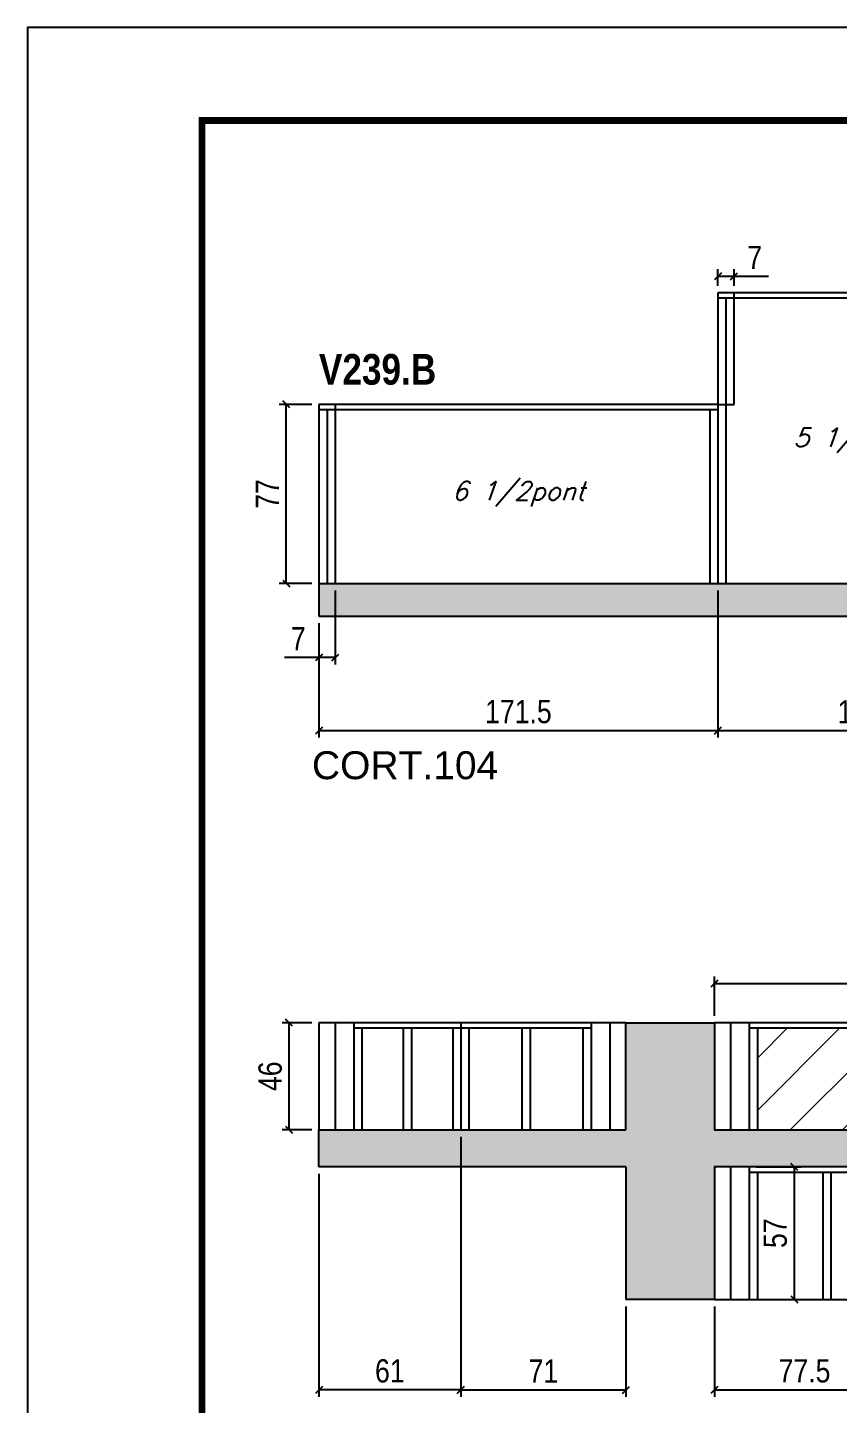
# Model space of a CAD drawing. Extents: x 2603 to 22413, y 1253 to 30260.
# Drawn here: x 2603 to 2951, y 14346 to 14938 of the extents above; entities that cross this region are included whole.
import ezdxf

# ---------------------------------------------------------------- set-up
doc = ezdxf.new("R2010")
doc.units = 0
doc.linetypes.add('DASHED', pattern=[0.75, 0.5, -0.25])
doc.linetypes.add('HIDDEN', pattern=[0.375, 0.25, -0.125])
for name, color, linetype in [('5', 5, 'Continuous'), ('COTA', 241, 'Continuous'), ('NOMENCLATURA', 7, 'Continuous'), ('Painéis', 200, 'Continuous'), ('SARR_2.2x7', 40, 'Continuous'), ('SARR_3.5x7', 81, 'Continuous'), ('texto', 7, 'Continuous')]:
    doc.layers.add(name, color=color, linetype=linetype)
for name, color, linetype, lineweight in [('Folhas', 255, 'Continuous', 9), ('Hachura', 251, 'Continuous', 9), ('SARRAFO DE PRESSAO', 251, 'DASHED', 9)]:
    doc.layers.add(name, color=color, linetype=linetype, lineweight=lineweight)
doc.layers.add('Laje_Perimetro', color=7, linetype='Continuous', plot=False)
doc.styles.add('COTA TECNICA', font='techl___.ttf', dxfattribs={"height": 10})
doc.styles.add('Romans', font='romans.shx')
doc.styles.get("Standard").update_dxf_attribs({"font": 'arial.ttf'})
doc.styles.add('TECNICA', font='techb___.ttf', dxfattribs={"height": 10})
doc.dimstyles.new('PAINEL', dxfattribs={"dimtxt": 10, "dimasz": 3, "dimexe": 3, "dimexo": 3, "dimgap": 3, "dimtad": 1, "dimdec": 1, "dimzin": 12, "dimdsep": 46, "dimtxsty": 'COTA TECNICA', "dimblk1": 'OBLIQUE', "dimblk2": 'OBLIQUE', "dimsah": 1, "dimcen": 0.9, "dimclrd": 4, "dimclre": 4, "dimclrt": 240, "dimadec": 1, "dimazin": 3, "dimtfac": 1, "dimtdec": 1, "dimtmove": 0, "dimatfit": 3, "dimfxl": 1, "dimtolj": 1, "dimtzin": 12, "dimarcsym": 0})
pattern_1 = [(50, (-126418.0314, -5371.0305), (5.46554007, -0.47817257), [0.5715, -6.2865]), (355, (-126418.0314, -5371.0305), (-1.05730264, 5.73170536), [0.4572, -5.02921753]), (100.4514447, (-126417.576, -5371.0704), (4.40823741, 5.25353256), [0.48570026, -5.34270734]), (46.1842, (-126418.0314, -5369.5065), (8.13237123, -1.26126984), [0.85725, -9.42975]), (96.6355576, (-126417.354, -5369.612), (7.122124, 7.42278374), [0.7285507, -8.01406824]), (351.184151, (-126418.031, -5369.5065), (7.122124, 7.42278374), [0.685799, -7.54379196]), (21, (-126417.2694, -5369.8875), (4.54843174, -3.06795595), [0.5715, -6.2865]), (326, (-126417.2694, -5369.8875), (1.85406085, 5.52563898), [0.4572, -5.0292]), (71.451445, (-126416.8904, -5370.143), (6.40249258, 2.45768307), [0.48570026, -5.34269813]), (37.5, (-126418.0314, -5371.0305), (0.092658098, 2.536651166), [0, -4.96824, 0, -5.1054, 0, -5.04825]), (7.5, (-126418.0314, -5371.0305), (2.004589875, 3.005417245), [0, -2.91084, 0, -4.85394, 0, -1.92405]), (327.5, (-126419.7307, -5371.0305), (4.067717855, -0.17186232), [0, -1.905, 0, -5.9436, 0, -7.8867]), (317.5, (-126420.4927, -5371.0305), (4.44387544, 0.76279473), [0, -2.4765, 0, -3.94716, 0, -5.6007])]

# ---------------------------------------------------------------- blocks, each defined once
blk = doc.blocks.new('9999999999')
at = {"layer": 'Folhas'}
blk.add_lwpolyline([(98138.98, 34190.21), (99623.98, 34190.21), (99623.98, 35240.21), (98138.98, 35240.21)], close=True, dxfattribs=at)
at = {"layer": 'Folhas', "color": 30, "const_width": 3}
blk.add_lwpolyline([(98213.98, 34230.21), (99583.98, 34230.21), (99583.98, 35200.21), (98213.98, 35200.21)], close=True, dxfattribs=at)
blk = doc.blocks.new('_Oblique')
at = {"color": 0, "linetype": 'ByBlock', "lineweight": -2}
blk.add_line((-0.5, -0.5), (0.5, 0.5), dxfattribs=at)
blk = doc.blocks.new('*D1865')
at = {"layer": 'COTA', "color": 4, "linetype": 'ByBlock', "lineweight": -2, "transparency": 16777216}
for p, q in [((2899.72, 14695.57), (2899.72, 14632.31)), ((2728.23, 14681.57), (2728.23, 14632.31)), ((2728.23, 14635.31), (2899.72, 14635.31))]:
    blk.add_line(p, q, dxfattribs=at)
at = {"layer": 'Defpoints', "color": 0, "linetype": 'ByBlock', "transparency": 16777216}
for p in [(2899.72, 14698.57), (2728.23, 14684.57), (2899.72, 14635.31)]:
    blk.add_point(p, dxfattribs=at)
at = {"layer": 'COTA', "color": 4, "linetype": 'ByBlock', "lineweight": -2, "transparency": 16777216, "xscale": 3, "yscale": 3, "zscale": 3, "rotation": 180}
blk.add_blockref('_Oblique', (2728.23, 14635.31), dxfattribs=at)
at = {"layer": 'COTA', "color": 4, "linetype": 'ByBlock', "lineweight": -2, "transparency": 16777216, "xscale": 3, "yscale": 3, "zscale": 3}
blk.add_blockref('_Oblique', (2899.72, 14635.31), dxfattribs=at)
at = {"layer": 'COTA', "color": 240, "linetype": 'ByBlock', "transparency": 16777216, "insert": (2813.98, 14643.42), "char_height": 10, "attachment_point": 5, "style": 'COTA TECNICA'}
blk.add_mtext('\\A1;171.5', dxfattribs=at)
blk = doc.blocks.new('*D1866')
at = {"layer": 'COTA', "color": 4, "linetype": 'ByBlock', "lineweight": -2, "transparency": 16777216}
for p, q in [((2899.72, 14695.57), (2899.72, 14632.31)), ((3021.72, 14695.57), (3021.72, 14632.31)), ((2899.72, 14635.31), (3021.72, 14635.31))]:
    blk.add_line(p, q, dxfattribs=at)
at = {"layer": 'Defpoints', "color": 0, "linetype": 'ByBlock', "transparency": 16777216}
for p in [(2899.72, 14698.57), (3021.72, 14698.57), (3021.72, 14635.31)]:
    blk.add_point(p, dxfattribs=at)
at = {"layer": 'COTA', "color": 4, "linetype": 'ByBlock', "lineweight": -2, "transparency": 16777216, "xscale": 3, "yscale": 3, "zscale": 3, "rotation": 180}
blk.add_blockref('_Oblique', (2899.72, 14635.31), dxfattribs=at)
at = {"layer": 'COTA', "color": 4, "linetype": 'ByBlock', "lineweight": -2, "transparency": 16777216, "xscale": 3, "yscale": 3, "zscale": 3}
blk.add_blockref('_Oblique', (3021.72, 14635.31), dxfattribs=at)
at = {"layer": 'COTA', "color": 240, "linetype": 'ByBlock', "transparency": 16777216, "insert": (2960.72, 14643.37), "char_height": 10, "attachment_point": 5, "style": 'COTA TECNICA'}
blk.add_mtext('\\A1;122', dxfattribs=at)
blk = doc.blocks.new('*D1870')
at = {"layer": 'COTA', "color": 4, "linetype": 'ByBlock', "lineweight": -2, "transparency": 16777216}
for p, q in [((2725.23, 14775.57), (2711.16, 14775.57)), ((2714.16, 14698.57), (2714.16, 14775.57)), ((2725.23, 14698.57), (2711.16, 14698.57))]:
    blk.add_line(p, q, dxfattribs=at)
at = {"layer": 'Defpoints', "color": 0, "linetype": 'ByBlock', "transparency": 16777216}
for p in [(2714.16, 14775.57), (2728.23, 14775.57), (2728.23, 14698.57)]:
    blk.add_point(p, dxfattribs=at)
at = {"layer": 'COTA', "color": 4, "linetype": 'ByBlock', "lineweight": -2, "transparency": 16777216, "xscale": 3, "yscale": 3, "zscale": 3}
for p, rotation in [((2714.16, 14775.57), 90), ((2714.16, 14698.57), 270)]:
    blk.add_blockref('_Oblique', p, dxfattribs=dict(at, rotation=rotation))
at = {"layer": 'COTA', "color": 240, "linetype": 'ByBlock', "transparency": 16777216, "insert": (2706.09, 14737.07), "char_height": 10, "attachment_point": 5, "rotation": 90, "style": 'COTA TECNICA'}
blk.add_mtext('\\A1;77', dxfattribs=at)
blk = doc.blocks.new('*D1877')
at = {"layer": 'COTA', "color": 4, "linetype": 'ByBlock', "lineweight": -2, "transparency": 16777216}
for p, q in [((2789.23, 14460.62), (2789.23, 14348.75)), ((2860.23, 14387.62), (2860.23, 14348.75)), ((2789.23, 14351.75), (2860.23, 14351.75))]:
    blk.add_line(p, q, dxfattribs=at)
at = {"layer": 'Defpoints', "color": 0, "linetype": 'ByBlock', "transparency": 16777216}
for p in [(2789.23, 14463.62), (2860.23, 14390.62), (2860.23, 14351.75)]:
    blk.add_point(p, dxfattribs=at)
at = {"layer": 'COTA', "color": 4, "linetype": 'ByBlock', "lineweight": -2, "transparency": 16777216, "xscale": 3, "yscale": 3, "zscale": 3, "rotation": 180}
blk.add_blockref('_Oblique', (2789.23, 14351.75), dxfattribs=at)
at = {"layer": 'COTA', "color": 4, "linetype": 'ByBlock', "lineweight": -2, "transparency": 16777216, "xscale": 3, "yscale": 3, "zscale": 3}
blk.add_blockref('_Oblique', (2860.23, 14351.75), dxfattribs=at)
at = {"layer": 'COTA', "color": 240, "linetype": 'ByBlock', "transparency": 16777216, "insert": (2824.73, 14359.82), "char_height": 10, "attachment_point": 5, "style": 'COTA TECNICA'}
blk.add_mtext('\\A1;71', dxfattribs=at)
blk = doc.blocks.new('*D1878')
at = {"layer": 'COTA', "color": 4, "linetype": 'ByBlock', "lineweight": -2, "transparency": 16777216}
for p, q in [((2898.23, 14387.62), (2898.23, 14348.75)), ((2975.73, 14387.62), (2975.73, 14348.75)), ((2898.23, 14351.75), (2975.73, 14351.75))]:
    blk.add_line(p, q, dxfattribs=at)
at = {"layer": 'Defpoints', "color": 0, "linetype": 'ByBlock', "transparency": 16777216}
for p in [(2898.23, 14390.62), (2975.73, 14390.62), (2975.73, 14351.75)]:
    blk.add_point(p, dxfattribs=at)
at = {"layer": 'COTA', "color": 4, "linetype": 'ByBlock', "lineweight": -2, "transparency": 16777216, "xscale": 3, "yscale": 3, "zscale": 3, "rotation": 180}
blk.add_blockref('_Oblique', (2898.23, 14351.75), dxfattribs=at)
at = {"layer": 'COTA', "color": 4, "linetype": 'ByBlock', "lineweight": -2, "transparency": 16777216, "xscale": 3, "yscale": 3, "zscale": 3}
blk.add_blockref('_Oblique', (2975.73, 14351.75), dxfattribs=at)
at = {"layer": 'COTA', "color": 240, "linetype": 'ByBlock', "transparency": 16777216, "insert": (2936.98, 14359.86), "char_height": 10, "attachment_point": 5, "style": 'COTA TECNICA'}
blk.add_mtext('\\A1;77.5', dxfattribs=at)
blk = doc.blocks.new('*D345')
at = {"layer": 'COTA', "color": 4, "linetype": 'ByBlock', "lineweight": -2, "transparency": 16777216}
for p, q in [((2725.23, 14509.62), (2712.41, 14509.62)), ((2715.41, 14463.62), (2715.41, 14509.62)), ((2725.23, 14463.62), (2712.41, 14463.62))]:
    blk.add_line(p, q, dxfattribs=at)
at = {"layer": 'Defpoints', "color": 0, "linetype": 'ByBlock', "transparency": 16777216}
for p in [(2715.41, 14509.62), (2728.23, 14509.62), (2728.23, 14463.62)]:
    blk.add_point(p, dxfattribs=at)
at = {"layer": 'COTA', "color": 4, "linetype": 'ByBlock', "lineweight": -2, "transparency": 16777216, "xscale": 3, "yscale": 3, "zscale": 3}
for p, rotation in [((2715.41, 14509.62), 90), ((2715.41, 14463.62), 270)]:
    blk.add_blockref('_Oblique', p, dxfattribs=dict(at, rotation=rotation))
at = {"layer": 'COTA', "color": 240, "linetype": 'ByBlock', "transparency": 16777216, "insert": (2707.31, 14486.62), "char_height": 10, "attachment_point": 5, "rotation": 90, "style": 'COTA TECNICA'}
blk.add_mtext('\\A1;46', dxfattribs=at)
blk = doc.blocks.new('*D1854')
at = {"layer": 'COTA', "color": 4, "linetype": 'ByBlock', "lineweight": -2, "transparency": 16777216}
for p, q in [((2898.23, 14512.62), (2898.23, 14529.49)), ((3142.23, 14512.62), (3142.23, 14529.49)), ((2898.23, 14526.49), (3142.23, 14526.49))]:
    blk.add_line(p, q, dxfattribs=at)
at = {"layer": 'Defpoints', "color": 0, "linetype": 'ByBlock', "transparency": 16777216}
for p in [(3142.23, 14526.49), (2898.23, 14509.62), (3142.23, 14509.62)]:
    blk.add_point(p, dxfattribs=at)
at = {"layer": 'COTA', "color": 4, "linetype": 'ByBlock', "lineweight": -2, "transparency": 16777216, "xscale": 3, "yscale": 3, "zscale": 3, "rotation": 180}
blk.add_blockref('_Oblique', (2898.23, 14526.49), dxfattribs=at)
at = {"layer": 'COTA', "color": 4, "linetype": 'ByBlock', "lineweight": -2, "transparency": 16777216, "xscale": 3, "yscale": 3, "zscale": 3}
blk.add_blockref('_Oblique', (3142.23, 14526.49), dxfattribs=at)
at = {"layer": 'COTA', "color": 240, "linetype": 'ByBlock', "transparency": 16777216, "insert": (3020.23, 14534.56), "char_height": 10, "attachment_point": 5, "style": 'COTA TECNICA'}
blk.add_mtext('\\A1;244', dxfattribs=at)
blk = doc.blocks.new('*D1861')
at = {"layer": 'COTA', "color": 4, "linetype": 'ByBlock', "lineweight": -2, "transparency": 16777216}
for p, q in [((2916.23, 14447.62), (2935.56, 14447.62)), ((2932.56, 14447.62), (2932.56, 14390.62)), ((2916.23, 14390.62), (2935.56, 14390.62))]:
    blk.add_line(p, q, dxfattribs=at)
at = {"layer": 'Defpoints', "color": 0, "linetype": 'ByBlock', "transparency": 16777216}
for p in [(2913.23, 14447.62), (2913.23, 14390.62), (2932.56, 14390.62)]:
    blk.add_point(p, dxfattribs=at)
at = {"layer": 'COTA', "color": 4, "linetype": 'ByBlock', "lineweight": -2, "transparency": 16777216, "xscale": 3, "yscale": 3, "zscale": 3}
for p, rotation in [((2932.56, 14447.62), 90), ((2932.56, 14390.62), 270)]:
    blk.add_blockref('_Oblique', p, dxfattribs=dict(at, rotation=rotation))
at = {"layer": 'COTA', "color": 240, "linetype": 'ByBlock', "transparency": 16777216, "insert": (2924.45, 14419.12), "char_height": 10, "attachment_point": 5, "rotation": 90, "style": 'COTA TECNICA'}
blk.add_mtext('\\A1;57', dxfattribs=at)
blk = doc.blocks.new('*D1862')
at = {"layer": 'COTA', "color": 4, "linetype": 'ByBlock', "lineweight": -2, "transparency": 16777216}
for p, q in [((2735.23, 14695.57), (2735.23, 14663.74)), ((2728.23, 14681.57), (2728.23, 14663.74)), ((2728.23, 14666.74), (2713.5, 14666.74)), ((2735.23, 14666.74), (2728.23, 14666.74))]:
    blk.add_line(p, q, dxfattribs=at)
at = {"layer": 'Defpoints', "color": 0, "linetype": 'ByBlock', "transparency": 16777216}
for p in [(2735.23, 14698.57), (2728.23, 14684.57), (2728.23, 14666.74)]:
    blk.add_point(p, dxfattribs=at)
at = {"layer": 'COTA', "color": 4, "linetype": 'ByBlock', "lineweight": -2, "transparency": 16777216, "xscale": 3, "yscale": 3, "zscale": 3, "rotation": 180}
blk.add_blockref('_Oblique', (2728.23, 14666.74), dxfattribs=at)
at = {"layer": 'COTA', "color": 4, "linetype": 'ByBlock', "lineweight": -2, "transparency": 16777216, "xscale": 3, "yscale": 3, "zscale": 3}
blk.add_blockref('_Oblique', (2735.23, 14666.74), dxfattribs=at)
at = {"layer": 'COTA', "color": 240, "linetype": 'ByBlock', "transparency": 16777216, "insert": (2719.36, 14674.82), "char_height": 10, "attachment_point": 5, "style": 'COTA TECNICA'}
blk.add_mtext('\\A1;7', dxfattribs=at)
blk = doc.blocks.new('*D1863')
at = {"layer": 'COTA', "color": 4, "linetype": 'ByBlock', "lineweight": -2, "transparency": 16777216}
for p, q in [((2899.73, 14826.57), (2899.73, 14833.7)), ((2906.72, 14826.57), (2906.72, 14833.7)), ((2899.73, 14830.7), (2906.72, 14830.7)), ((2906.72, 14830.7), (2921.46, 14830.7))]:
    blk.add_line(p, q, dxfattribs=at)
at = {"layer": 'Defpoints', "color": 0, "linetype": 'ByBlock', "transparency": 16777216}
for p in [(2906.72, 14830.7), (2899.73, 14823.57), (2906.72, 14823.57)]:
    blk.add_point(p, dxfattribs=at)
at = {"layer": 'COTA', "color": 4, "linetype": 'ByBlock', "lineweight": -2, "transparency": 16777216, "xscale": 3, "yscale": 3, "zscale": 3, "rotation": 180}
blk.add_blockref('_Oblique', (2899.73, 14830.7), dxfattribs=at)
at = {"layer": 'COTA', "color": 4, "linetype": 'ByBlock', "lineweight": -2, "transparency": 16777216, "xscale": 3, "yscale": 3, "zscale": 3}
blk.add_blockref('_Oblique', (2906.72, 14830.7), dxfattribs=at)
at = {"layer": 'COTA', "color": 240, "linetype": 'ByBlock', "transparency": 16777216, "insert": (2915.59, 14838.77), "char_height": 10, "attachment_point": 5, "style": 'COTA TECNICA'}
blk.add_mtext('\\A1;7', dxfattribs=at)
blk = doc.blocks.new('*D1472')
at = {"layer": 'COTA', "color": 4, "linetype": 'ByBlock', "lineweight": -2, "transparency": 16777216}
for p, q in [((2789.23, 14460.62), (2789.23, 14348.75)), ((2728.23, 14444.62), (2728.23, 14348.75)), ((2789.23, 14351.75), (2728.23, 14351.75))]:
    blk.add_line(p, q, dxfattribs=at)
at = {"layer": 'Defpoints', "color": 0, "linetype": 'ByBlock', "transparency": 16777216}
for p in [(2789.23, 14463.62), (2728.23, 14447.62), (2728.23, 14351.75)]:
    blk.add_point(p, dxfattribs=at)
at = {"layer": 'COTA', "color": 4, "linetype": 'ByBlock', "lineweight": -2, "transparency": 16777216, "xscale": 3, "yscale": 3, "zscale": 3, "rotation": 180}
blk.add_blockref('_Oblique', (2728.23, 14351.75), dxfattribs=at)
at = {"layer": 'COTA', "color": 4, "linetype": 'ByBlock', "lineweight": -2, "transparency": 16777216, "xscale": 3, "yscale": 3, "zscale": 3}
blk.add_blockref('_Oblique', (2789.23, 14351.75), dxfattribs=at)
at = {"layer": 'COTA', "color": 240, "linetype": 'ByBlock', "transparency": 16777216, "insert": (2758.73, 14359.85), "char_height": 10, "attachment_point": 5, "style": 'COTA TECNICA'}
blk.add_mtext('\\A1;61', dxfattribs=at)

msp = doc.modelspace()

# ---------------------------------------------------------------- hatches: boundary and pattern name
at = {"layer": 'COTA', "linetype": 'ByBlock'}
h = msp.add_hatch(dxfattribs=at)
h.set_pattern_fill('AR-CONC', color=256, scale=0.03)
h.set_pattern_definition(pattern_1)
h.paths.add_polyline_path([(3388.72, 14761.57), (3988.72, 14761.57), (3988.72, 14777.57), (3388.72, 14777.57), (3388.72, 14823.57), (3358.72, 14823.57), (3358.72, 14698.57), (2728.23, 14698.57), (2728.23, 14684.57), (3388.72, 14684.57)])
h = msp.add_hatch(dxfattribs=at)
h.set_pattern_fill('AR-CONC', color=256, scale=0.03)
h.set_pattern_definition(pattern_1)
h.paths.add_polyline_path([(3283.73, 14447.62), (3283.73, 14432.62), (3518.23, 14432.62), (3518.23, 14448.62), (3316.73, 14448.62), (3316.73, 14494.62), (3283.73, 14494.62), (3283.73, 14463.62), (2898.23, 14463.62), (2898.23, 14509.62), (2860.23, 14509.62), (2860.23, 14463.62), (2728.23, 14463.62), (2728.23, 14447.62), (2860.23, 14447.62), (2860.23, 14390.62), (2898.23, 14390.62), (2898.23, 14447.62), (2975.73, 14447.62)])
at = {"layer": 'Hachura', "linetype": 'ByBlock'}
h = msp.add_hatch(dxfattribs=at)
h.set_pattern_fill('ANSI31', color=256, scale=5)
h.set_pattern_definition([(45, (-126418.031, -5371.03), (-11.2253202, 11.2253202), [])])
h.paths.add_polyline_path([(2916.73, 14507.42), (2916.73, 14463.62), (3138.73, 14463.62), (3138.73, 14507.42)])
h.paths.add_polyline_path([(3145.73, 14463.62), (3280.23, 14463.62), (3280.23, 14507.42), (3145.73, 14507.42)])

# ---------------------------------------------------------------- linework, layer by layer
at = {"layer": 'COTA', "linetype": 'ByBlock'}
for p, q in [((2899.72, 14775.57), (2906.72, 14775.57)), ((2728.23, 14698.57), (2728.23, 14684.57)), ((2728.23, 14684.57), (3388.72, 14684.57)), ((2860.23, 14509.62), (2898.23, 14509.62)), ((2728.23, 14447.62), (2728.23, 14463.62)), ((2860.23, 14447.62), (2728.23, 14447.62)), ((2860.23, 14447.62), (2860.23, 14390.62)), ((2898.23, 14390.62), (2860.23, 14390.62))]:
    msp.add_line(p, q, dxfattribs=at)
at = {"layer": 'Laje_Perimetro'}
msp.add_lwpolyline([(4087.97, 14937.7), (2602.97, 14937.7), (2602.97, 13887.7), (4087.97, 13887.7)], close=True, dxfattribs=at)
at = {"layer": 'Painéis', "linetype": 'Continuous'}
for p, q in [((2899.73, 14823.57), (2899.72, 14698.57)), ((3358.72, 14823.57), (2899.73, 14823.57)), ((2899.72, 14775.57), (2728.23, 14775.57)), ((2728.23, 14775.57), (2728.23, 14698.57)), ((2728.23, 14698.57), (3358.72, 14698.57)), ((2860.23, 14509.62), (2728.23, 14509.62)), ((2728.23, 14509.62), (2728.23, 14463.62)), ((2789.23, 14509.62), (2789.23, 14463.62)), ((2860.23, 14463.62), (2860.23, 14509.62)), ((2728.23, 14463.62), (2860.23, 14463.62))]:
    msp.add_line(p, q, dxfattribs=at)
for points in [[(3283.73, 14494.62), (3316.73, 14494.62), (3316.73, 14509.62), (2898.23, 14509.62), (2898.23, 14463.62), (3283.73, 14463.62)], [(2975.73, 14447.62), (2898.23, 14447.62), (2898.23, 14390.62), (2975.73, 14390.62)]]:
    msp.add_lwpolyline(points, close=True, dxfattribs=at)
at = {"layer": 'SARR_2.2x7', "linetype": 'Continuous'}
for p, q in [((2899.73, 14821.37), (3021.73, 14821.37)), ((2728.23, 14773.37), (2899.72, 14773.37)), ((2735.23, 14509.62), (2735.23, 14463.62)), ((2743.23, 14507.42), (2789.23, 14507.42)), ((2789.23, 14507.42), (2845.23, 14507.42)), ((2853.23, 14509.62), (2853.23, 14463.62)), ((2905.23, 14509.62), (2905.23, 14463.62)), ((2913.23, 14507.42), (3142.23, 14507.42)), ((2905.23, 14447.62), (2905.23, 14390.62)), ((2913.23, 14445.42), (2975.73, 14445.42))]:
    msp.add_line(p, q, dxfattribs=at)
at = {"layer": 'SARR_2.2x7', "linetype": 'HIDDEN'}
for p, q in [((2906.72, 14775.57), (2906.72, 14823.57)), ((2735.23, 14775.57), (2735.23, 14698.57))]:
    msp.add_line(p, q, dxfattribs=at)
at = {"layer": 'SARR_3.5x7'}
for p, q in [((2903.23, 14821.37), (2903.23, 14698.57)), ((2731.73, 14773.37), (2731.73, 14698.57)), ((2896.22, 14773.37), (2896.22, 14698.57)), ((2743.23, 14509.62), (2743.23, 14463.62)), ((2746.73, 14507.42), (2746.73, 14463.62)), ((2764.5, 14507.42), (2764.5, 14463.62)), ((2768, 14507.42), (2768, 14463.62)), ((2785.73, 14507.42), (2785.73, 14463.62)), ((2792.73, 14507.42), (2792.73, 14463.62)), ((2815.5, 14507.42), (2815.5, 14463.62)), ((2819, 14507.42), (2819, 14463.62)), ((2841.73, 14507.42), (2841.73, 14463.62)), ((2845.23, 14509.62), (2845.23, 14463.62)), ((2913.23, 14509.62), (2913.23, 14463.62)), ((2916.73, 14507.42), (2916.73, 14463.62)), ((2913.23, 14447.62), (2913.23, 14390.62)), ((2916.73, 14445.42), (2916.73, 14390.62)), ((2944.81, 14445.42), (2944.81, 14390.62)), ((2948.31, 14445.42), (2948.31, 14390.62))]:
    msp.add_line(p, q, dxfattribs=at)

# ---------------------------------------------------------------- block references
at = {"layer": 'SARRAFO DE PRESSAO', "color": 6, "linetype": 'ByBlock'}
msp.add_blockref('9999999999', (-95536.01, -20302.51), dxfattribs=at)

# ---------------------------------------------------------------- texts
at = {"layer": '5', "linetype": 'Continuous'}
msp.add_text('CORT.104', height=12, rotation=0.00004, dxfattribs=at).set_placement((2725.23, 14614.41))
at = {"layer": 'NOMENCLATURA', "style": 'TECNICA'}
msp.add_text('V239.B', height=13.2, dxfattribs=at).set_placement((2728.23, 14784.09))
at = {"layer": 'texto', "color": 2, "char_height": 8, "attachment_point": 5, "style": 'Romans'}
for s, insert in [('{\\Q19;\\C256;5 1/2pont}', (2960.73, 14760.07)), ('{\\Q19;\\C256;6 1/2pont}', (2813.98, 14737.07))]:
    msp.add_mtext(s, dxfattribs=dict(at, insert=insert))

# ---------------------------------------------------------------- dimensions: what is measured, and where the dimension line sits
at = {"layer": 'COTA', "linetype": 'ByBlock'}
for base, p1, p2, picture, middle in [((2906.72, 14830.7), (2899.73, 14823.57), (2906.72, 14823.57), '*D1863', (2915.59, 14838.77)), ((2728.23, 14666.74), (2735.23, 14698.57), (2728.23, 14684.57), '*D1862', (2719.36, 14674.82)), ((2899.72, 14635.31), (2728.23, 14684.57), (2899.72, 14698.57), '*D1865', (2813.98, 14643.42)), ((3142.23, 14526.49), (2898.23, 14509.62), (3142.23, 14509.62), '*D1854', (3020.23, 14534.56)), ((2728.23, 14351.75), (2789.23, 14463.62), (2728.23, 14447.62), '*D1472', (2758.73, 14359.85)), ((2860.23, 14351.75), (2789.23, 14463.62), (2860.23, 14390.62), '*D1877', (2824.73, 14359.82)), ((2975.73, 14351.75), (2898.23, 14390.62), (2975.73, 14390.62), '*D1878', (2936.98, 14359.86))]:
    dim = msp.add_linear_dim(base=base, p1=p1, p2=p2, dimstyle='PAINEL', dxfattribs=at)
    dim.commit()
    dim.dimension.update_dxf_attribs({"geometry": picture, "text_midpoint": middle})
for base, p1, p2, picture, middle in [((2714.16, 14775.57), (2728.23, 14698.57), (2728.23, 14775.57), '*D1870', (2706.09, 14737.07)), ((2715.41, 14509.62), (2728.23, 14463.62), (2728.23, 14509.62), '*D345', (2707.31, 14486.62)), ((2932.56, 14390.62), (2913.23, 14447.62), (2913.23, 14390.62), '*D1861', (2924.45, 14419.12))]:
    dim = msp.add_linear_dim(base=base, p1=p1, p2=p2, angle=90, dimstyle='PAINEL', dxfattribs=at)
    dim.commit()
    dim.dimension.update_dxf_attribs({"geometry": picture, "text_midpoint": middle})
dim = msp.add_linear_dim(base=(3021.72, 14635.31), p1=(2899.72, 14698.57), p2=(3021.72, 14698.57), dimstyle='PAINEL', override={"dimtmove": 1}, dxfattribs=at)
dim.commit()
dim.dimension.update_dxf_attribs({"geometry": '*D1866', "text_midpoint": (2960.72, 14643.37)})

doc.saveas('drawing.dxf')
